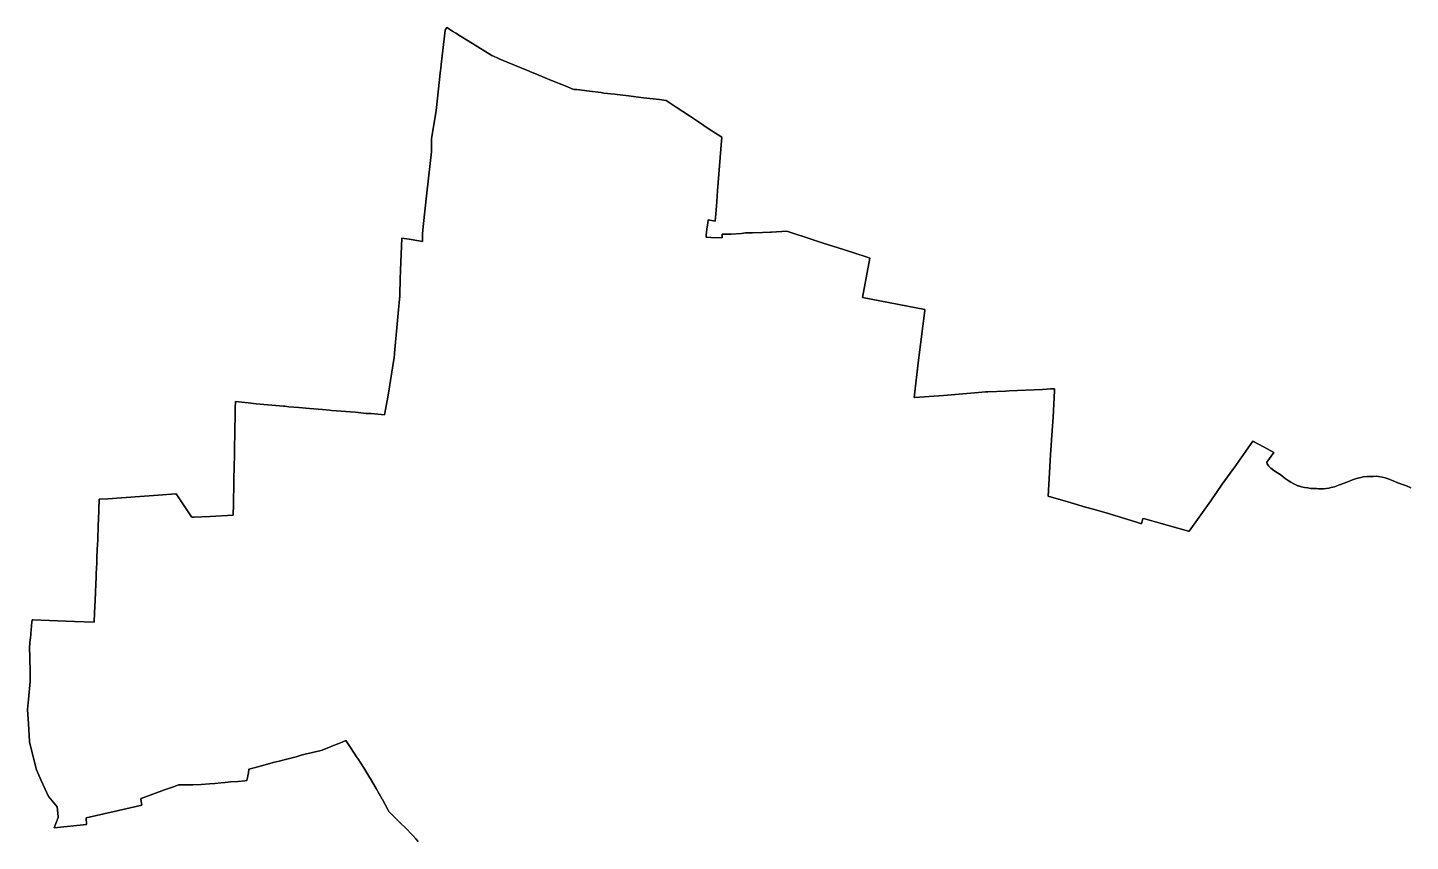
# Model space of a CAD drawing. Header units: inches. Extents: x 130170 to 284068, y 377793 to 804530.
# Drawn here: x 211431 to 217224, y 750748 to 754157 of the extents above; entities that cross this region are included whole.
import ezdxf

# ---------------------------------------------------------------- set-up
doc = ezdxf.new("R2010")
doc.units = ezdxf.units.IN
doc.header["$MEASUREMENT"] = 0
doc.layers.add('muni_il', color=7, linetype='Continuous')

msp = doc.modelspace()

# ---------------------------------------------------------------- linework, layer by layer
at = {"layer": 'muni_il'}
for points in [[(217225.5, 752229.6), (217207.7, 752237.4), (217191.5, 752243.3), (217171.8, 752250.2), (217152.3, 752258.7), (217131.1, 752267.1), (217117.8, 752271.2), (217105.6, 752274.2), (217090.7, 752276.5), (217080.3, 752277.2), (217067.7, 752277.1), (217053.4, 752277), (217041.3, 752276.3), (217025.6, 752274.7), (217015.9, 752272.2), (216997.7, 752267.7), (216981.7, 752262.3), (216961.6, 752254.5), (216926.9, 752241.5), (216906.1, 752233.8), (216892.6, 752229.7), (216882.6, 752227.6), (216871.2, 752225.6), (216859.5, 752224.5), (216846, 752224.3), (216839.1, 752225), (216830.9, 752226), (216820.5, 752225.8), (216807.2, 752226.8), (216794, 752228.4), (216780.8, 752230.6), (216767.8, 752233.4), (216754.9, 752236.9), (216752.1, 752238), (216749.4, 752239.3), (216736.4, 752245.6), (216723.8, 752252.5), (216711.5, 752260.1), (216699.7, 752268.4), (216682.8, 752281.6), (216651.3, 752301.7), (216639.9, 752310.8), (216629.4, 752320.9), (216624.1, 752330.1), (216622.4, 752336.5), (216651.7, 752377.6), (216611.8, 752399.1), (216564.4, 752424.6), (216485.1, 752312.9), (216480, 752305.8), (216436.1, 752244), (216387.5, 752174.2), (216296.7, 752047.3), (216294.1, 752048), (216160.6, 752085.6), (216111.1, 752099.4), (216103.8, 752100.8), (216098, 752078.8), (216072, 752086.9), (216022.1, 752101.7), (215962.8, 752119.4), (215900.7, 752137.7), (215863.1, 752148.6), (215802.2, 752166.8), (215789.3, 752170.3), (215769.9, 752176.3), (215705.9, 752194.6), (215708.9, 752243.1), (215716.9, 752367.6), (215723.6, 752469.8), (215727, 752524.4), (215733.3, 752635.8), (215733.2, 752643.5), (215733.2, 752643.5), (215716.8, 752643.1), (215682.3, 752641.4), (215543.4, 752635.3), (215527.5, 752634.6), (215454.4, 752631.1), (215443.6, 752630.5), (215414.9, 752628.2), (215268.2, 752616.4), (215148, 752606.9), (215145.2, 752606.8), (215163.9, 752763.8), (215189.3, 752972.6), (215190, 752976.4), (214928.8, 753026.7), (214960, 753191.8), (214956.6, 753192.9), (214887.8, 753214.8), (214822.8, 753235.5), (214791, 753245.8), (214760.2, 753255.4), (214675.3, 753283.3), (214673.7, 753284.1), (214673.2, 753284.3), (214671.4, 753284.7), (214661.4, 753288), (214611.6, 753303.9), (214547.1, 753300.7), (214547, 753300.7), (214543, 753300.2), (214510.2, 753299.2), (214468, 753297.8), (214438.9, 753297.5), (214438.8, 753297.5), (214422, 753295), (214379, 753292.3), (214377.9, 753292.2), (214374.2, 753292.2), (214373.6, 753292.2), (214342.1, 753291.9), (214340.9, 753291.9), (214340.2, 753276.6), (214292.7, 753278.1), (214273.4, 753278.8), (214273.7, 753288.4), (214273.4, 753288.4), (214273.4, 753288.5), (214274.9, 753299), (214277.1, 753313.9), (214280.6, 753337.5), (214282.6, 753352.1), (214311.3, 753346.3), (214314.4, 753376.7), (214318.2, 753427.6), (214318.3, 753428), (214321.8, 753472.9), (214338, 753682.2), (214339.9, 753694.8), (214340.1, 753696.3), (214335.9, 753699.6), (214334.8, 753700.4), (214313.4, 753714.4), (214282.4, 753734.9), (214263.4, 753747.5), (214237.9, 753764.5), (214203.8, 753787), (214148, 753823.9), (214106.1, 753851.9), (214078, 753855.3), (214010.7, 753863.5), (213948.1, 753871.1), (213889.2, 753878.3), (213844.8, 753883.1), (213833.1, 753884.7), (213784.2, 753890.8), (213731.7, 753897.2), (213729.3, 753897.8), (213719.9, 753898.5), (213715.7, 753899.2), (213682.8, 753912.6), (213626, 753935.9), (213572.3, 753958), (213534.8, 753973.5), (213531.5, 753974.8), (213440.2, 754012.6), (213406.1, 754026.8), (213398.4, 754030.1), (213386.1, 754035.6), (213375.8, 754040.9), (213346.8, 754058.9), (213275.8, 754102.4), (213244.5, 754121.7), (213224.6, 754133.8), (213215, 754139.6), (213206, 754144.7), (213186.6, 754156.9), (213180.8, 754146.5), (213164, 754003.1), (213161.5, 753984.1), (213160.8, 753979.3), (213142, 753810.3), (213123.3, 753691), (213122.3, 753640.7), (213122.2, 753636.3), (213103.8, 753464.6), (213088.5, 753324.1), (213085.7, 753293.7), (213085.2, 753284.2), (213085, 753261.3), (213038.3, 753268.8), (213029.3, 753270.3), (213028.8, 753270.4), (212999.1, 753275.2), (212993.6, 753139), (212993.6, 753138.3), (212993.3, 753133), (212992.1, 753110.6), (212990.5, 753033.6), (212983.2, 752961.2), (212967.9, 752793.5), (212967.6, 752790), (212967.5, 752789.4), (212966, 752775.2), (212940.9, 752617.8), (212938.2, 752601.9), (212938, 752601.1), (212931.4, 752565.3), (212931.3, 752564.6), (212925.9, 752535), (212870.4, 752540.1), (212848.6, 752540.8), (212804.9, 752545.4), (212783.7, 752547.3), (212763.9, 752549), (212743.8, 752550.2), (212724.5, 752551.7), (212703.6, 752553.2), (212695.8, 752553.7), (212665.7, 752557.1), (212611.6, 752561.2), (212566.9, 752565.6), (212525.3, 752569), (212507.8, 752570.5), (212507.1, 752570.6), (212503, 752570.9), (212387.7, 752581.5), (212354.5, 752584.6), (212301.4, 752590.1), (212300.8, 752562.4), (212298.5, 752441.7), (212298.1, 752412.9), (212297.3, 752385.1), (212296.9, 752361), (212296.3, 752323.1), (212294.8, 752259.9), (212294.2, 752227.1), (212293.3, 752186.3), (212292.8, 752160.8), (212292.2, 752114.1), (212195.9, 752108.5), (212126.6, 752105.8), (212125.8, 752105.8), (212119, 752105.6), (212117.8, 752107.3), (212053.7, 752203.9), (212051.2, 752203.7), (211977.5, 752198.2), (211767.2, 752183.1), (211730.4, 752181), (211727.7, 752094.4), (211727, 752074.1), (211726.9, 752071.1), (211724.5, 752013.2), (211723.3, 751989.8), (211723.2, 751983.1), (211722.8, 751978.9), (211722.6, 751968.2), (211721.2, 751938.7), (211720.2, 751912.7), (211718.5, 751869.8), (211717.9, 751854.6), (211716.6, 751825.8), (211715, 751791.8), (211714.9, 751788.9), (211712.6, 751731.1), (211711.5, 751706.9), (211709.9, 751666.1), (211627.2, 751669.2), (211452.2, 751676), (211449.7, 751676.1), (211449.7, 751676.1), (211447.6, 751654.1), (211447.2, 751648.6), (211446.3, 751636.9), (211442.4, 751597.2), (211441.9, 751592.9), (211438.9, 751560.9), (211439, 751559.7), (211439, 751559.1), (211439.7, 751521), (211439.7, 751520.2), (211439.8, 751518.6), (211439.8, 751518), (211440.9, 751458.4), (211441, 751433.3), (211441.1, 751416.9), (211434.6, 751342), (211430.9, 751299.8), (211434.1, 751240.8), (211438.2, 751168.1), (211438.2, 751167.5), (211439.1, 751163.9), (211467.8, 751047.2), (211487.8, 751003.3), (211518.3, 750936.1), (211519.3, 750934), (211555, 750893.1), (211555, 750892.8), (211555, 750892.8), (211559.3, 750851.4), (211559.4, 750847.8), (211541.6, 750804.5), (211676.8, 750818.6), (211675.6, 750845.8), (211793.9, 750872.8), (211908.7, 750899.1), (211905.6, 750923.5), (211904.7, 750926.9), (211907.1, 750927.8), (212004.6, 750963.4), (212042.4, 750976.8), (212062.6, 750984.1), (212081.7, 750984.4), (212123.1, 750985.1), (212158.1, 750985.9), (212192.7, 750989), (212215.2, 750990.9), (212242.3, 750993.3), (212258.3, 750994.5), (212280.8, 750996.6), (212311.2, 750999.3), (212340.5, 751001.5), (212349.8, 751002.4), (212355.7, 751035.6), (212358.1, 751049.9), (212380.2, 751055.8), (212411.3, 751064), (212435.2, 751070.7), (212459, 751077.7), (212484.5, 751084.1), (212506.3, 751089.4), (212555.7, 751102.6), (212576.9, 751109.1), (212598.6, 751114.3), (212605.5, 751115.6), (212648.6, 751125.9), (212655.5, 751127.8), (212664.8, 751130.2), (212702.5, 751145.1), (212705.8, 751146.8), (212734.7, 751158.1), (212749.1, 751163.9), (212763.4, 751170.2), (212783.1, 751141.4), (212811.3, 751098.3), (212813.8, 751094.4), (212839, 751056.4), (212865.1, 751013.8), (212868, 751009.2), (212890.6, 750969.2), (212916.1, 750924.9), (212917.2, 750922.9), (212941.2, 750878.9), (212944.2, 750873.4), (212975.2, 750842.4), (212978.7, 750838.7), (212995.9, 750821.1), (213010.8, 750806.9), (213046.2, 750771.6), (213057.1, 750758.7), (213066.7, 750747.1)], [(213066.7, 750747.1), (213057.1, 750758.7), (213046.2, 750771.6), (213010.8, 750806.9), (212995.9, 750821.1), (212978.7, 750838.7), (212975.2, 750842.4), (212944.2, 750873.4), (212941.2, 750878.9), (212917.2, 750922.9), (212916.1, 750924.9), (212890.6, 750969.2), (212868, 751009.2), (212865.1, 751013.8), (212839, 751056.4), (212813.8, 751094.4), (212811.3, 751098.3), (212783.1, 751141.4), (212763.4, 751170.2), (212749.1, 751163.9), (212734.7, 751158.1), (212705.8, 751146.8), (212702.5, 751145.1), (212664.8, 751130.2), (212655.5, 751127.8), (212648.6, 751125.9), (212605.5, 751115.6), (212598.6, 751114.3), (212576.9, 751109.1), (212555.7, 751102.6), (212506.3, 751089.4), (212484.5, 751084.1), (212459, 751077.7), (212435.2, 751070.7), (212411.3, 751064), (212380.2, 751055.8), (212358.1, 751049.9), (212355.7, 751035.6), (212349.8, 751002.4), (212340.5, 751001.5), (212311.2, 750999.3), (212280.8, 750996.6), (212258.3, 750994.5), (212242.3, 750993.3), (212215.2, 750990.9), (212192.7, 750989), (212158.1, 750985.9), (212123.1, 750985.1), (212081.7, 750984.4), (212062.6, 750984.1), (212042.4, 750976.8), (212004.6, 750963.4), (211907.1, 750927.8), (211904.7, 750926.9), (211905.6, 750923.5), (211908.7, 750899.1), (211793.9, 750872.8), (211675.6, 750845.8), (211676.8, 750818.6), (211541.6, 750804.5), (211559.4, 750847.8), (211559.3, 750851.4), (211555, 750892.8), (211555, 750892.8), (211555, 750893.1), (211519.3, 750934), (211518.3, 750936.1), (211487.8, 751003.3), (211467.8, 751047.2), (211439.1, 751163.9), (211438.2, 751167.5), (211438.2, 751168.1), (211434.1, 751240.8), (211430.9, 751299.8), (211434.6, 751342), (211441.1, 751416.9), (211441, 751433.3), (211440.9, 751458.4), (211439.8, 751518), (211439.8, 751518.6), (211439.7, 751520.2), (211439.7, 751521), (211439, 751559.1), (211439, 751559.7), (211438.9, 751560.9), (211441.9, 751592.9), (211442.4, 751597.2), (211446.3, 751636.9), (211447.2, 751648.6), (211447.6, 751654.1), (211449.7, 751676.1), (211449.7, 751676.1), (211452.2, 751676), (211627.2, 751669.2), (211709.9, 751666.1), (211711.5, 751706.9), (211712.6, 751731.1), (211714.9, 751788.9), (211715, 751791.8), (211716.6, 751825.8), (211717.9, 751854.6), (211718.5, 751869.8), (211720.2, 751912.7), (211721.2, 751938.7), (211722.6, 751968.2), (211722.8, 751978.9), (211723.2, 751983.1), (211723.3, 751989.8), (211724.5, 752013.2), (211726.9, 752071.1), (211727, 752074.1), (211727.7, 752094.4), (211730.4, 752181), (211767.2, 752183.1), (211977.5, 752198.2), (212051.2, 752203.7), (212053.7, 752203.9), (212117.8, 752107.3), (212119, 752105.6), (212125.8, 752105.8), (212126.6, 752105.8), (212195.9, 752108.5), (212292.2, 752114.1), (212292.8, 752160.8), (212293.3, 752186.3), (212294.2, 752227.1), (212294.8, 752259.9), (212296.3, 752323.1), (212296.9, 752361), (212297.3, 752385.1), (212298.1, 752412.9), (212298.5, 752441.7), (212300.8, 752562.4), (212301.4, 752590.1), (212354.5, 752584.6), (212387.7, 752581.5), (212503, 752570.9), (212507.1, 752570.6), (212507.8, 752570.5), (212525.3, 752569), (212566.9, 752565.6), (212611.6, 752561.2), (212665.7, 752557.1), (212695.8, 752553.7), (212703.6, 752553.2), (212724.5, 752551.7), (212743.8, 752550.2), (212763.9, 752549), (212783.7, 752547.3), (212804.9, 752545.4), (212848.6, 752540.8), (212870.4, 752540.1), (212925.9, 752535), (212931.3, 752564.6), (212931.4, 752565.3), (212938, 752601.1), (212938.2, 752601.9), (212940.9, 752617.8), (212966, 752775.2), (212967.5, 752789.4), (212967.6, 752790), (212967.9, 752793.5), (212983.2, 752961.2), (212990.5, 753033.6), (212992.1, 753110.6), (212993.3, 753133), (212993.6, 753138.3), (212993.6, 753139), (212999.1, 753275.2), (213028.8, 753270.4), (213029.3, 753270.3), (213038.3, 753268.8), (213085, 753261.3), (213085.2, 753284.2), (213085.7, 753293.7), (213088.5, 753324.1), (213103.8, 753464.6), (213122.2, 753636.3), (213122.3, 753640.7), (213123.3, 753691), (213142, 753810.3), (213160.8, 753979.3), (213161.5, 753984.1), (213164, 754003.1), (213180.8, 754146.5), (213186.6, 754156.9), (213206, 754144.7), (213215, 754139.6), (213224.6, 754133.8), (213244.5, 754121.7), (213275.8, 754102.4), (213346.8, 754058.9), (213375.8, 754040.9), (213386.1, 754035.6), (213398.4, 754030.1), (213406.1, 754026.8), (213440.2, 754012.6), (213531.5, 753974.8), (213534.8, 753973.5), (213572.3, 753958), (213626, 753935.9), (213682.8, 753912.6), (213715.7, 753899.2), (213719.9, 753898.5), (213729.3, 753897.8), (213731.7, 753897.2), (213784.2, 753890.8), (213833.1, 753884.7), (213844.8, 753883.1), (213889.2, 753878.3), (213948.1, 753871.1), (214010.7, 753863.5), (214078, 753855.3), (214106.1, 753851.9), (214148, 753823.9), (214203.8, 753787), (214237.9, 753764.5), (214263.4, 753747.5), (214282.4, 753734.9), (214313.4, 753714.4), (214334.8, 753700.4), (214335.9, 753699.6), (214340.1, 753696.3), (214339.9, 753694.8), (214338, 753682.2), (214321.8, 753472.9), (214318.3, 753428), (214318.2, 753427.6), (214314.4, 753376.7), (214311.3, 753346.3), (214282.6, 753352.1), (214280.6, 753337.5), (214277.1, 753313.9), (214274.9, 753299), (214273.4, 753288.5), (214273.4, 753288.4), (214273.7, 753288.4), (214273.4, 753278.8), (214292.7, 753278.1), (214340.2, 753276.6), (214340.9, 753291.9), (214342.1, 753291.9), (214373.6, 753292.2), (214374.2, 753292.2), (214377.9, 753292.2), (214379, 753292.3), (214422, 753295), (214438.8, 753297.5), (214438.9, 753297.5), (214468, 753297.8), (214510.2, 753299.2), (214543, 753300.2), (214547, 753300.7), (214547.1, 753300.7), (214611.6, 753303.9), (214661.4, 753288), (214671.4, 753284.7), (214673.2, 753284.3), (214673.7, 753284.1), (214675.3, 753283.3), (214760.2, 753255.4), (214791, 753245.8), (214822.8, 753235.5), (214887.8, 753214.8), (214956.6, 753192.9), (214960, 753191.8), (214928.8, 753026.7), (215190, 752976.4), (215189.3, 752972.6), (215163.9, 752763.8), (215145.2, 752606.8), (215148, 752606.9), (215268.2, 752616.4), (215414.9, 752628.2), (215443.6, 752630.5), (215454.4, 752631.1), (215527.5, 752634.6), (215543.4, 752635.3), (215682.3, 752641.4), (215716.8, 752643.1), (215733.2, 752643.5), (215733.2, 752643.5), (215733.3, 752635.8), (215727, 752524.4), (215723.6, 752469.8), (215716.9, 752367.6), (215708.9, 752243.1), (215705.9, 752194.6), (215769.9, 752176.3), (215789.3, 752170.3), (215802.2, 752166.8), (215863.1, 752148.6), (215900.7, 752137.7), (215962.8, 752119.4), (216022.1, 752101.7), (216072, 752086.9), (216098, 752078.8), (216103.8, 752100.8), (216111.1, 752099.4), (216160.6, 752085.6), (216294.1, 752048), (216296.7, 752047.3), (216387.5, 752174.2), (216436.1, 752244), (216480, 752305.8), (216485.1, 752312.9), (216564.4, 752424.6), (216611.8, 752399.1), (216651.7, 752377.6), (216622.4, 752336.5), (216624.1, 752330.1), (216629.4, 752320.9), (216639.9, 752310.8), (216651.3, 752301.7), (216682.8, 752281.6), (216699.7, 752268.4), (216711.5, 752260.1), (216723.8, 752252.5), (216736.4, 752245.6), (216749.4, 752239.3), (216752.1, 752238), (216754.9, 752236.9), (216767.8, 752233.4), (216780.8, 752230.6), (216794, 752228.4), (216807.2, 752226.8), (216820.5, 752225.8), (216830.9, 752226), (216839.1, 752225), (216846, 752224.3), (216859.5, 752224.5), (216871.2, 752225.6), (216882.6, 752227.6), (216892.6, 752229.7), (216906.1, 752233.8), (216926.9, 752241.5), (216961.6, 752254.5), (216981.7, 752262.3), (216997.7, 752267.7), (217015.9, 752272.2), (217025.6, 752274.7), (217041.3, 752276.3), (217053.4, 752277), (217067.7, 752277.1), (217080.3, 752277.2), (217090.7, 752276.5), (217105.6, 752274.2), (217117.8, 752271.2), (217131.1, 752267.1), (217152.3, 752258.7), (217171.8, 752250.2), (217191.5, 752243.3), (217207.7, 752237.4), (217225.5, 752229.6)]]:
    msp.add_lwpolyline(points, dxfattribs=at)

doc.saveas('drawing.dxf')
